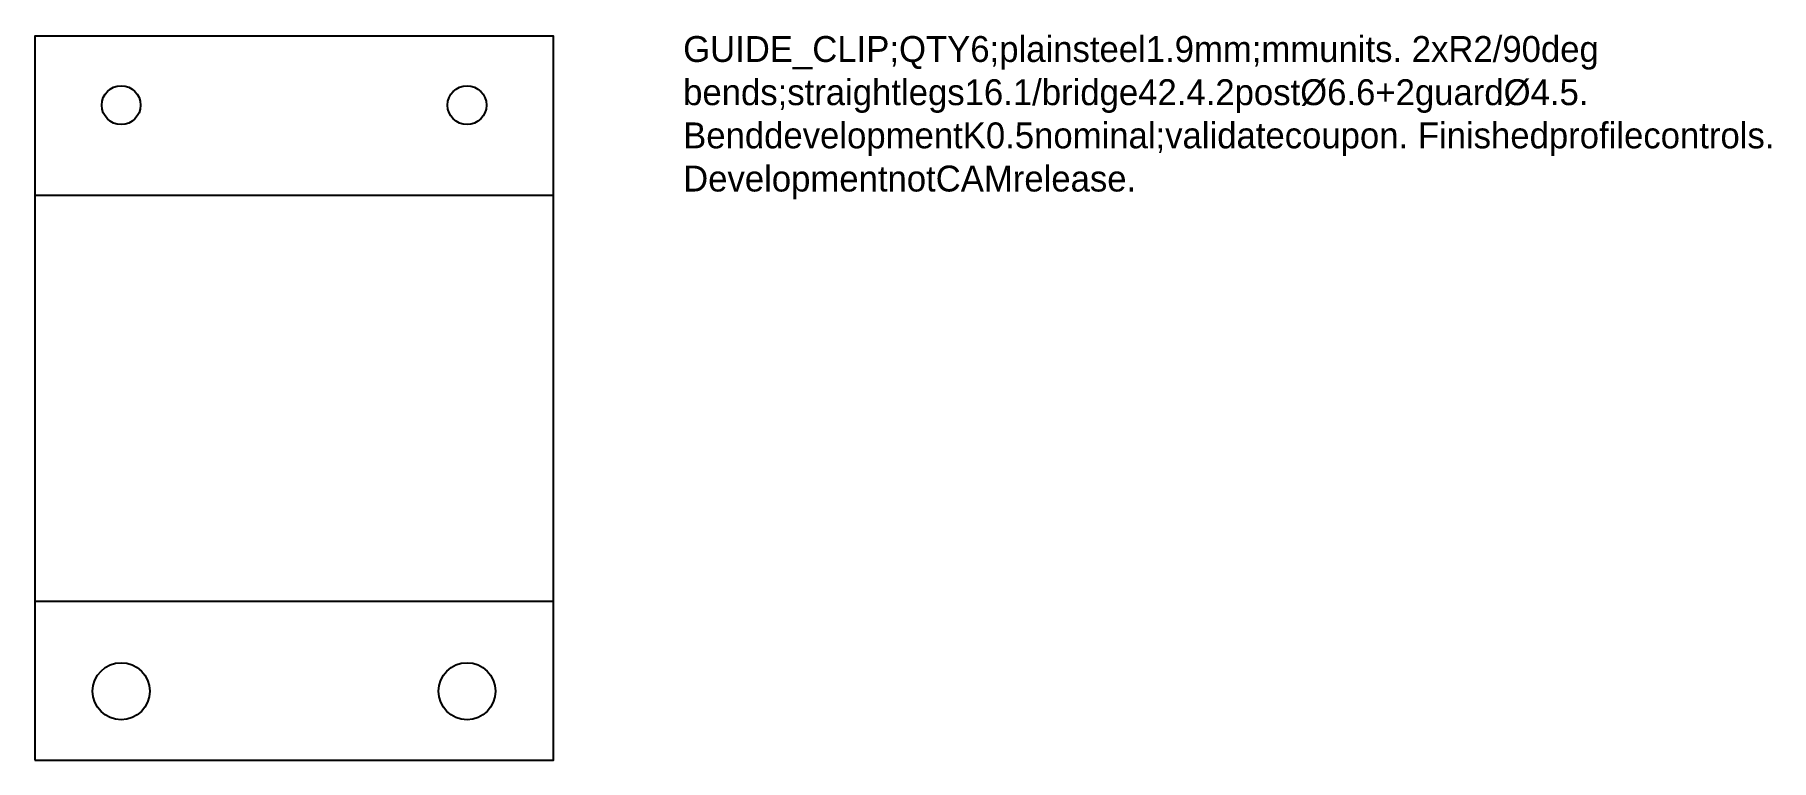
# Model space of a CAD drawing. Header units: millimetres. Extents: x 0 to 201, y 0 to 84.
import ezdxf

# ---------------------------------------------------------------- set-up
doc = ezdxf.new("R2010")
doc.units = ezdxf.units.MM
for name, color, linetype in [('BEND_REFERENCE', 7, 'Continuous'), ('CUT_HOLES', 7, 'Continuous'), ('CUT_OUTER', 7, 'Continuous'), ('SHOP_NOTES', 7, 'Continuous')]:
    doc.layers.add(name, color=color, linetype=linetype)

msp = doc.modelspace()

# ---------------------------------------------------------------- linework, layer by layer
at = {"layer": 'BEND_REFERENCE'}
for p, q in [((0, 65.45), (60, 65.45)), ((0, 18.42), (60, 18.42))]:
    msp.add_line(p, q, dxfattribs=at)
at = {"layer": 'CUT_HOLES'}
for centre, radius in [((10, 75.87), 2.25), ((50, 75.87), 2.25), ((10, 8), 3.3), ((50, 8), 3.3)]:
    msp.add_circle(centre, radius, dxfattribs=at)
at = {"layer": 'CUT_OUTER'}
msp.add_lwpolyline([(0, 0), (60, 0), (60, 83.87), (0, 83.87)], close=True, dxfattribs=at)

# ---------------------------------------------------------------- texts
at = {"layer": 'SHOP_NOTES', "insert": (75, 83.87), "char_height": 3, "width": 160, "attachment_point": 1}
msp.add_mtext('GUIDE_CLIP;QTY6;plainsteel1.9mm;mmunits. 2xR2/90deg bends;straightlegs16.1/bridge42.4.2postØ6.6+2guardØ4.5. BenddevelopmentK0.5nominal;validatecoupon. Finishedprofilecontrols. DevelopmentnotCAMrelease.', dxfattribs=at)

doc.saveas('drawing.dxf')
